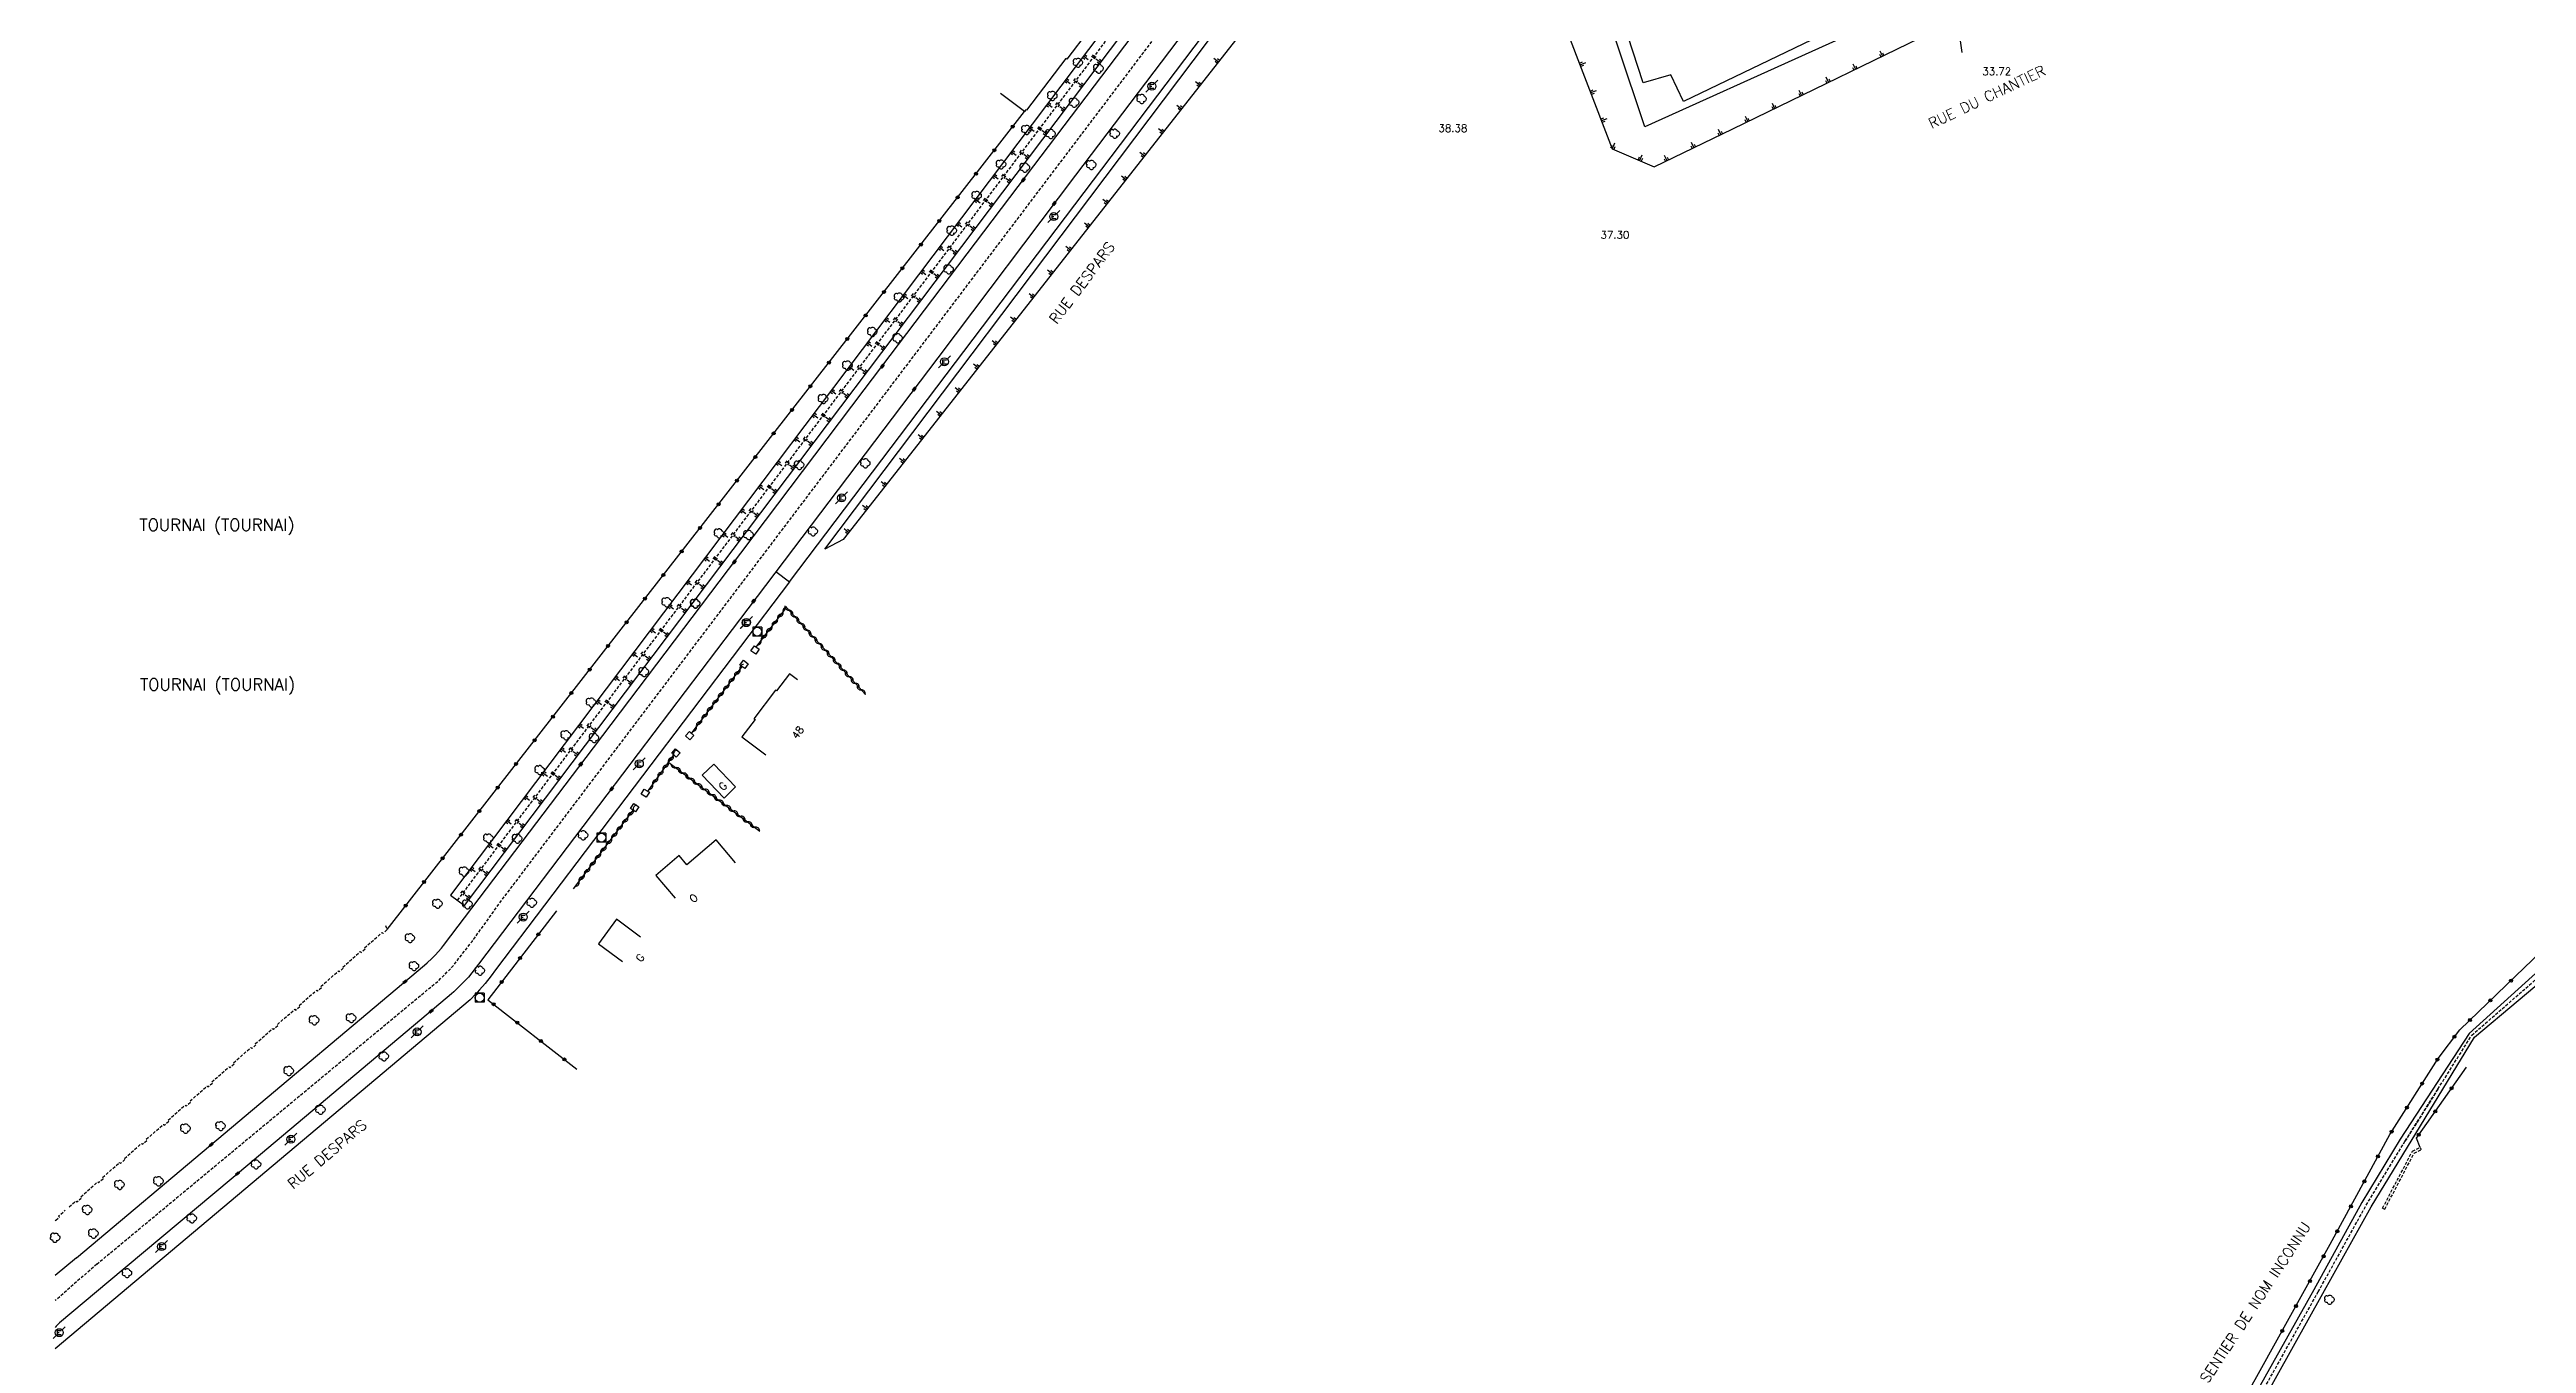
# Model space of a CAD drawing. Header units: millimetres. Extents: x 80999 to 82000, y 143000 to 144001.
# Drawn here: x 80999 to 81412.8, y 143377.2 to 143593.5 of the extents above; entities that cross this region are included whole.
import ezdxf
from ezdxf.enums import TextEntityAlignment as Align

# ---------------------------------------------------------------- set-up
doc = ezdxf.new("R2010")
doc.units = ezdxf.units.MM
doc.linetypes.add('DASHED', pattern=[0.75, 0.5, -0.25])
doc.layers.get('0').update_dxf_attribs({"linetype": 'CONTINUOUS'})
for name, color, linetype in [('W0001', 6, 'DASHED'), ('W0008', 7, 'CONTINUOUS'), ('W0100', 7, 'CONTINUOUS'), ('W0112', 1, 'DASHED'), ('W0211', 2, 'CONTINUOUS'), ('W0220', 5, 'DASHED'), ('W0300', 7, 'CONTINUOUS'), ('W0310', 3, 'CONTINUOUS'), ('W0322', 7, 'CONTINUOUS'), ('W0400', 7, 'CONTINUOUS'), ('W0420', 7, 'CONTINUOUS'), ('W0471', 7, 'CONTINUOUS'), ('W0980', 7, 'CONTINUOUS'), ('W0984', 7, 'CONTINUOUS'), ('W0989', 7, 'CONTINUOUS'), ('W0991', 7, 'CONTINUOUS')]:
    doc.layers.add(name, color=color, linetype=linetype)
doc.styles.get("Standard").update_dxf_attribs({"font": 'romans.shx', "width": 0.85})

# ---------------------------------------------------------------- blocks, each defined once
blk = doc.blocks.new('t322o')
at = {"color": 0, "linetype": 'Continuous'}
for radius in [0.25, 0.15]:
    blk.add_circle((0, 0), radius, dxfattribs=at)
blk = doc.blocks.new('T300')
for p, q in [((-0.8, 0.51), (-0.86, 0.34)), ((-0.86, 0.34), (-0.86, 0.17)), ((-0.86, 0.17), (-0.74, 0.06)), ((-0.69, 0.63), (-0.8, 0.51)), ((-0.8, -0.06), (-0.74, 0.06)), ((-0.74, 0.06), (-0.69, 0.11)), ((-0.57, 0.69), (-0.69, 0.63)), ((-0.46, 0.69), (-0.57, 0.69)), ((-0.29, 0.63), (-0.46, 0.69)), ((-0.29, 0.63), (-0.17, 0.74)), ((-0.23, 0.57), (-0.29, 0.63)), ((-0.17, 0.74), (-0.06, 0.8)), ((-0.06, 0.8), (0.06, 0.8)), ((0.06, 0.8), (0.23, 0.74)), ((0.23, 0.74), (0.34, 0.63)), ((0.34, 0.63), (0.4, 0.51)), ((0.46, 0.46), (0.34, 0.46)), ((0.4, 0.51), (0.4, 0.46)), ((0.57, 0.4), (0.46, 0.46)), ((0.57, 0.4), (0.69, 0.29)), ((0.69, 0.29), (0.74, 0.17)), ((0.74, 0.06), (0.69, -0.17)), ((0.74, 0.17), (0.74, 0.06)), ((-0.8, -0.17), (-0.8, -0.06)), ((-0.8, -0.23), (-0.8, -0.17)), ((-0.74, -0.34), (-0.8, -0.23)), ((-0.69, -0.4), (-0.74, -0.34)), ((-0.51, -0.46), (-0.69, -0.4)), ((-0.4, -0.46), (-0.51, -0.46)), ((-0.4, -0.46), (-0.34, -0.46)), ((-0.34, -0.46), (-0.34, -0.4)), ((-0.34, -0.51), (-0.34, -0.46)), ((-0.29, -0.63), (-0.34, -0.51)), ((-0.17, -0.74), (-0.29, -0.63)), ((-0.06, -0.8), (-0.17, -0.74)), ((0.06, -0.8), (-0.06, -0.8)), ((0.17, -0.74), (0.06, -0.8)), ((0.23, -0.69), (0.17, -0.74)), ((0.29, -0.46), (0.23, -0.46)), ((0.29, -0.63), (0.23, -0.69)), ((0.46, -0.4), (0.29, -0.46)), ((0.34, -0.51), (0.29, -0.63)), ((0.34, -0.51), (0.34, -0.46)), ((0.57, -0.34), (0.46, -0.4)), ((0.63, -0.29), (0.57, -0.34)), ((0.69, -0.17), (0.63, -0.29))]:
    blk.add_line(p, q)
blk = doc.blocks.new('T400')
for p, q in [((-0.15, 0.3), (0.15, 0.3)), ((-0.15, -0.25), (-0.15, 0.3)), ((-0.15, 0.15), (0.15, 0.15)), ((-0.15, 0), (0.15, 0)), ((0.15, 0.3), (0.15, -0.25)), ((-0.15, -0.15), (0.15, -0.15)), ((-0.15, -0.25), (-0.15, -0.3)), ((-0.15, -0.3), (0.15, -0.3)), ((0.15, -0.3), (0.15, -0.25))]:
    blk.add_line(p, q)
blk = doc.blocks.new('T471')
for p, q in [((-0.333334, 0.333334), (-0.333334, -0.333334)), ((-0.333334, 0.333334), (0.333334, 0.333334)), ((-0.333334, 0), (0, 0)), ((0.500001, 0.500001), (1.000002, 1.000002)), ((-0.500001, -0.500001), (-1.000002, -1.000002)), ((-0.333334, -0.333334), (0.333334, -0.333334))]:
    blk.add_line(p, q)
blk.add_ellipse((0, 0), major_axis=(0.471405, 0.471405), ratio=1, start_param=5.4977871438, end_param=11.780972451)
blk = doc.blocks.new('T420')
for p, q in [((0.75, 0.75), (-0.75, 0.75)), ((-0.75, 0.75), (-0.75, -0.75)), ((0.75, 0.75), (0.75, -0.75)), ((0.75, -0.75), (-0.75, -0.75))]:
    blk.add_line(p, q)
blk.add_ellipse((0, 0), major_axis=(-0.53, 0.53), ratio=1, start_param=3.926991, end_param=10.210176)
blk = doc.blocks.new('t112o')
at = {"color": 0, "linetype": 'Continuous'}
for p, q in [((-0.5, 0.5), (0.5, 0.5)), ((-0.5, -0.5), (-0.5, 0.5)), ((0.5, 0.5), (0.5, -0.5)), ((0.5, -0.5), (-0.5, -0.5))]:
    blk.add_line(p, q, dxfattribs=at)
blk = doc.blocks.new('t211o')
at = {"color": 0, "linetype": 'Continuous'}
for p, q in [((-0.29, 0.5), (-0.29, 0)), ((0, 1), (0, 0)), ((0.29, 0.5), (0.29, 0))]:
    blk.add_line(p, q, dxfattribs=at)
blk = doc.blocks.new('t310o')
at = {"color": 0, "linetype": 'Continuous'}
for centre, start, end in [((-0.5, 0.38), 216.8699, 323.1304), ((0.5, -0.37), 36.8699, 143.1303)]:
    blk.add_arc(centre, 0.625, start, end, dxfattribs=at)
blk = doc.blocks.new('t220o')
at = {"color": 0, "linetype": 'Continuous'}
for p, q in [((-0.25, 0.25), (0.25, 0.25)), ((-0.25, -0.25), (0.25, -0.25))]:
    blk.add_line(p, q, dxfattribs=at)

msp = doc.modelspace()

# ---------------------------------------------------------------- linework, layer by layer
at = {"layer": 'W0001'}
msp.add_line((81398, 143419.75), (81392.5, 143411.02), dxfattribs=at)
at = {"layer": 'W0001', "flags": 128}
msp.add_lwpolyline([(81006.93, 143390.5), (81059.95, 143434.51), (81064.02, 143437.86), (81066.27, 143440.11), (81069.64, 143444.44), (81074.61, 143451.34), (81233.02, 143660.64), (81233.02, 143668.35)], dxfattribs=at)
at = {"layer": 'W0001'}
for points in [[(81316.68, 143279.21), (81324.51, 143292.21), (81332.28, 143306.08), (81340.06, 143319.95), (81352.56, 143340.33), (81378.02, 143385.9), (81386.04, 143400.37), (81392.5, 143411.02), (81398, 143419.75), (81403.66, 143428.75), (81425.69, 143447.97), (81443.55, 143466.12), (81457.22, 143482.81), (81459.16, 143491.75), (81461.94, 143498.29), (81466.31, 143508.6), (81476.56, 143533.28)], [(81006.93, 143390.5), (81000, 143384.4)]]:
    msp.add_lwpolyline(points, dxfattribs=at)
at = {"layer": 'W0008'}
for points in [[(81122.65, 143504.53), (81236.36, 143654.85), (81242.65, 143663.02), (81242.87, 143663.26), (81243.12, 143663.46), (81243.43, 143663.64), (81243.77, 143663.78), (81244.02, 143663.83), (81244.28, 143663.83), (81244.5, 143663.77), (81244.71, 143663.66), (81244.96, 143663.47), (81245.18, 143663.24), (81245.33, 143663.04), (81245.45, 143662.81), (81247.05, 143659.06), (81247.03, 143658.81), (81243.31, 143655.65), (81250.12, 143634.59)], [(81351.83, 143623.19), (81271.98, 143584.8), (81269.85, 143589.22), (81265.24, 143587.92), (81250.04, 143634.55)], [(81195.21, 143605.19), (81170.44, 143572.44), (81147.42, 143541.96), (81115.66, 143499.99), (81092.12, 143468.9), (81070.7, 143440.61), (81069.6, 143439.18), (81069.04, 143438.48), (81068.65, 143438.04), (81067.7, 143437.09), (81066.58, 143436.01), (81066.17, 143435.65), (81062.27, 143432.37), (81029.36, 143404.71), (81008.94, 143387.61)], [(81003.53, 143391.55), (81026.99, 143411.26), (81061.69, 143440.43), (81062.13, 143440.82), (81062.92, 143441.56), (81063.54, 143442.18), (81063.98, 143442.68), (81064.5, 143443.29), (81064.87, 143443.77), (81089.9, 143476.78), (81112.44, 143506.59), (81135.14, 143536.58), (81160.86, 143570.57), (81184.98, 143602.42)], [(81475.36, 143533.86), (81464.98, 143508.94), (81457.91, 143492.42), (81455.89, 143483.54), (81442.44, 143466.52), (81425.41, 143449.14), (81403.2, 143429.06), (81391.71, 143411.38), (81385.31, 143400.82), (81377.29, 143386.18), (81362.19, 143359.3), (81351.78, 143340.69), (81339.67, 143320.55), (81323.92, 143292.92), (81315.91, 143279.69)], [(81317.46, 143278.73), (81325.09, 143291.51), (81340.45, 143319.36), (81353.34, 143339.97), (81363.5, 143358.2), (81378.75, 143385.62), (81386.84, 143400.05), (81404.12, 143428.43), (81425.98, 143446.79), (81444.67, 143465.73), (81457.22, 143479.47), (81459.86, 143484.68), (81460.42, 143491.07), (81467.65, 143508.26), (81477.76, 143532.71)], [(81120.39, 143506.24), (81122.65, 143504.53), (81073.55, 143439.66), (81072.8, 143438.68), (81071.81, 143437.42), (81070.89, 143436.35), (81070.49, 143435.91), (81070.09, 143435.49), (81069.45, 143434.85), (81069.28, 143434.69), (81000, 143376.37)], [(81003.53, 143391.55), (81000, 143388.59)]]:
    msp.add_lwpolyline(points, dxfattribs=at)
at = {"layer": 'W0008', "flags": 128}
msp.add_lwpolyline([(81008.94, 143387.61), (81000.73, 143380.68, 0.059633), (81000, 143379.9)], format="xyb", dxfattribs=at)
at = {"layer": 'W0100', "flags": 128}
for points in [[(81169.41, 143614.85), (81172.42, 143618.85), (81183.03, 143610.86), (81176.2, 143601.8), (81176.41, 143601.65), (81168.98, 143591.83), (81168.79, 143591.97), (81162.25, 143583.31), (81162.13, 143583.4), (81161.89, 143583.08), (81157.9, 143586.09)], [(81123.98, 143488.15), (81122.66, 143489.15), (81120.49, 143486.28), (81120.32, 143486.41), (81116.71, 143481.64), (81116.89, 143481.51), (81114.7, 143478.62), (81118.69, 143475.61)], [(81113.62, 143457.58), (81110.38, 143461.39), (81105.5, 143457.23), (81104.19, 143458.76), (81100.32, 143455.46), (81103.56, 143451.66)], [(81097.78, 143445.15), (81093.75, 143448.12), (81090.75, 143444.05), (81094.77, 143441.08)]]:
    msp.add_lwpolyline(points, dxfattribs=at)
msp.add_lwpolyline([(81111.72, 143468.38), (81108.06, 143472.18), (81110, 143474.04), (81113.65, 143470.25)], close=True, dxfattribs=at)
at = {"layer": 'W0112'}
for p, q in [((81395.04, 143410.01), (81395.21, 143409.65)), ((81388.76, 143399.85), (81389.12, 143399.67))]:
    msp.add_line(p, q, dxfattribs=at)
at = {"layer": 'W0112', "flags": 128}
for points in [[(81002.32, 143400.07), (81003.45, 143401.04), (81003.59, 143400.89), (81004.33, 143401.55), (81004.19, 143401.7), (81007.1, 143404.25), (81007.24, 143404.1), (81007.98, 143404.77), (81007.85, 143404.92), (81010.75, 143407.47), (81010.88, 143407.32), (81011.63, 143407.97), (81011.5, 143408.12), (81014.42, 143410.68), (81014.54, 143410.52), (81015.32, 143411.2), (81015.19, 143411.35), (81018.07, 143413.86), (81018.2, 143413.71), (81018.95, 143414.38), (81018.82, 143414.53), (81021.71, 143417.07), (81021.85, 143416.92), (81022.6, 143417.58), (81022.47, 143417.73), (81025.38, 143420.26), (81025.51, 143420.11), (81026.26, 143420.77), (81026.12, 143420.92), (81029.02, 143423.47), (81029.15, 143423.32), (81029.9, 143423.99), (81029.77, 143424.14), (81032.69, 143426.69), (81032.81, 143426.53), (81033.57, 143427.2), (81033.44, 143427.35), (81036.32, 143429.87), (81036.47, 143429.73), (81037.23, 143430.4), (81037.1, 143430.55), (81040.01, 143433.08), (81040.14, 143432.93), (81040.89, 143433.58), (81040.75, 143433.73), (81043.68, 143436.29), (81043.81, 143436.14), (81044.55, 143436.8), (81044.41, 143436.95), (81047.32, 143439.5), (81047.45, 143439.35), (81048.19, 143440), (81048.06, 143440.15), (81050.95, 143442.72), (81051.09, 143442.57), (81051.81, 143443.23), (81051.68, 143443.38), (81054.62, 143445.91), (81054.75, 143445.76), (81055.44, 143446.39), (81055.13, 143447.24)], [(81000.11, 143397.86), (81000, 143397.76)], [(81000.11, 143397.86), (81000.68, 143398.36), (81000.53, 143398.53), (81001.66, 143399.5)]]:
    msp.add_lwpolyline(points, dxfattribs=at)
at = {"layer": 'W0112'}
for points in [[(81388.76, 143399.85), (81393.73, 143409.37), (81395.04, 143410.01)], [(81389.12, 143399.67), (81394.03, 143409.07), (81395.21, 143409.65)]]:
    msp.add_lwpolyline(points, dxfattribs=at)
at = {"layer": 'W0211'}
for points in [[(81240.23, 143630.84), (81235.37, 143643.68), (81131.61, 143511.57), (81128.54, 143509.98), (81236.91, 143653.74), (81241.47, 143653.44), (81248.2, 143633.86)], [(81321.34, 143605.75), (81265.54, 143580.52), (81247.75, 143633.69)], [(81239.45, 143630.55), (81260.05, 143576.87), (81267.09, 143573.86), (81280.21, 143580.2), (81317.35, 143598.25)]]:
    msp.add_lwpolyline(points, dxfattribs=at)
msp.add_lwpolyline([(81196.39, 143625.03), (81066.01, 143452.18), (81068.34, 143450.42), (81198.73, 143623.27)], close=True, dxfattribs=at)
at = {"layer": 'W0220', "flags": 128}
msp.add_lwpolyline([(81197.53, 143624.17), (81067.15, 143451.32)], dxfattribs=at)
at = {"layer": 'W0310', "flags": 128}
for points in [[(81117, 143493.56), (81122.13, 143500.21), (81135.32, 143485.67)], [(81106.2, 143479.14), (81114.77, 143490.42)], [(81098.92, 143469.43), (81103.38, 143475.68)], [(81102.47, 143474.35), (81117.71, 143462.84)], [(81086.58, 143453.24), (81096.6, 143466.42)]]:
    msp.add_lwpolyline(points, dxfattribs=at)
at = {"layer": 'W0322'}
msp.add_line((81401.64, 143429.64), (81412.47, 143440.04), dxfattribs=at)
for points in [[(81322.18, 143603.54), (81317.29, 143601.02), (81318.45, 143592.96)], [(81412.47, 143440.04), (81429.83, 143456.67), (81450.93, 143479.9), (81449.54, 143480.25)], [(81282.16, 143293.03), (81285.37, 143251.68), (81296.55, 143250.75), (81307.11, 143267.62), (81312.58, 143276.46), (81317.81, 143283.39), (81336.01, 143314.79), (81347.23, 143334.84), (81368.32, 143372.72), (81380.03, 143393.82), (81389.97, 143412.17), (81398.03, 143424.86), (81401.64, 143429.64)], [(81312.58, 143276.46), (81317.81, 143283.39), (81336.01, 143314.79), (81347.23, 143334.84), (81368.32, 143372.72), (81380.03, 143393.82), (81389.97, 143412.17), (81398.03, 143424.86), (81401.64, 143429.64)], [(81395.04, 143410.01), (81394.4, 143411.55), (81402.75, 143423.4)]]:
    msp.add_lwpolyline(points, dxfattribs=at)
at = {"layer": 'W0322', "flags": 128}
for points in [[(81055.43, 143446.42), (81161.89, 143583.08)], [(81083.74, 143449.55), (81072.26, 143434.67), (81087.15, 143423.08)]]:
    msp.add_lwpolyline(points, dxfattribs=at)

# ---------------------------------------------------------------- block references
at = {"layer": 'W0112'}
for p, rotation in [((81116.89, 143493.12), 234.5395877502021), ((81115.07, 143490.72), 234.5810057692417), ((81103.68, 143475.91), 229.0294960470899), ((81105.96, 143478.82), 228.0987420491578), ((81098.55, 143469.2), 238.2317615077138), ((81096.78, 143466.78), 234.8008592913477)]:
    msp.add_blockref('t112o', p, dxfattribs=dict(at, rotation=rotation))
at = {"layer": 'W0211'}
for p, rotation in [((81171.74, 143592.34), 232.9717711058818), ((81174.64, 143591.33), 52.97177110554034), ((81194.33, 143591.42), 51.85618567600243), ((81305.2, 143592.34), 25.92214868433319), ((81168.73, 143588.35), 232.9717711058818), ((81171.63, 143587.34), 52.97177110520554), ((81191.24, 143587.49), 51.85618567606242), ((81254.68, 143590.87), 290.9935108704047), ((81296.2, 143587.97), 25.92214868433319), ((81300.7, 143590.16), 25.92214868433319), ((81165.71, 143584.36), 232.9717711055292), ((81168.62, 143583.35), 52.97177110554034), ((81188.15, 143583.56), 51.85618567612596), ((81256.47, 143586.2), 290.9935108704047), ((81287.21, 143583.6), 25.92214868433319), ((81291.71, 143585.79), 25.92214868433319), ((81162.7, 143580.37), 232.9717711055292), ((81165.61, 143579.36), 52.97177110554034), ((81185.06, 143579.63), 51.85618567635374), ((81258.26, 143581.54), 290.9935108704047), ((81278.21, 143579.23), 25.76857366960083), ((81282.71, 143581.42), 25.92214868433319), ((81159.69, 143576.38), 232.9717711055292), ((81162.59, 143575.37), 52.97177110554034), ((81181.97, 143575.69), 51.8561856760093), ((81260.06, 143576.87), 336.838719745791), ((81264.65, 143574.9), 336.838719745791), ((81269.21, 143574.89), 25.76857366960083), ((81273.71, 143577.06), 25.76857366960083), ((81156.68, 143572.39), 232.9717711058818), ((81159.58, 143571.38), 52.97177110554034), ((81178.89, 143571.76), 51.85618567607736), ((81153.67, 143568.39), 232.9717711058818), ((81156.57, 143567.38), 52.97177110554034), ((81175.8, 143567.83), 51.85618567615003), ((81150.66, 143564.4), 232.9717711055292), ((81153.56, 143563.39), 52.97177110520554), ((81172.71, 143563.9), 51.85618567622781), ((81147.65, 143560.41), 232.9717711055292), ((81150.55, 143559.4), 52.97177110554034), ((81169.62, 143559.96), 51.85618567631126), ((81144.64, 143556.42), 232.971771104947), ((81147.54, 143555.41), 52.97177110554034), ((81166.53, 143556.03), 51.85618567609686), ((81141.63, 143552.43), 232.9717711055292), ((81144.53, 143551.42), 52.97177110554034), ((81163.45, 143552.1), 51.85618567618169), ((81138.62, 143548.43), 232.9717711058818), ((81141.52, 143547.43), 52.97177110554034), ((81160.36, 143548.17), 51.85618567627347), ((81135.6, 143544.44), 232.9717711058818), ((81138.51, 143543.43), 52.97177110520554), ((81157.27, 143544.23), 51.85618567615131), ((81132.59, 143540.45), 232.9717711055292), ((81135.49, 143539.44), 52.97177110554034), ((81154.18, 143540.3), 51.85618567624988), ((81129.58, 143536.46), 232.9717711055292), ((81132.48, 143535.45), 52.97177110554034), ((81151.09, 143536.37), 51.85618567598274), ((81126.57, 143532.47), 232.9717711055292), ((81129.47, 143531.46), 52.97177110554034), ((81148, 143532.44), 51.85618567608271), ((81123.56, 143528.48), 232.9717711055292), ((81126.46, 143527.47), 52.97177110554034), ((81144.92, 143528.51), 51.85618567619294), ((81120.55, 143524.48), 232.9717711058818), ((81123.45, 143523.48), 52.97177110554034), ((81138.74, 143520.64), 51.85618567569279), ((81141.83, 143524.57), 51.85618567631512), ((81117.54, 143520.49), 232.9717711055292), ((81120.44, 143519.48), 52.97177110520554), ((81135.65, 143516.71), 51.85618567579943), ((81114.53, 143516.5), 232.9717711055292), ((81117.43, 143515.49), 52.97177110554034), ((81132.56, 143512.78), 51.85618567625611), ((81111.52, 143512.51), 232.971771104947), ((81114.42, 143511.5), 52.97177110554034), ((81108.51, 143508.52), 232.9717711055292), ((81111.41, 143507.51), 52.97177110554034), ((81102.48, 143500.53), 232.9717711058818), ((81105.49, 143504.53), 232.9717711058818), ((81108.4, 143503.52), 52.97177110554034), ((81099.47, 143496.54), 232.9717711058818), ((81105.38, 143499.53), 52.97177110554034), ((81096.46, 143492.55), 232.9717711058818), ((81102.37, 143495.53), 52.97177110554034), ((81093.45, 143488.56), 232.9717711055292), ((81096.35, 143487.55), 52.97177110554034), ((81099.36, 143491.54), 52.97177110554034), ((81090.44, 143484.57), 232.9717711055292), ((81093.34, 143483.56), 52.97177110554034), ((81087.43, 143480.58), 232.9717711058818), ((81090.33, 143479.57), 52.97177110554034), ((81084.42, 143476.58), 232.9717711055292), ((81087.32, 143475.58), 52.97177110520554), ((81081.41, 143472.59), 232.9717711058818), ((81084.31, 143471.58), 52.97177110554034), ((81078.39, 143468.6), 232.9717711058818), ((81081.3, 143467.59), 52.97177110554034), ((81075.38, 143464.61), 232.9717711055292), ((81078.28, 143463.6), 52.97177110554034), ((81072.37, 143460.62), 232.9717711055292), ((81075.27, 143459.61), 52.97177110554034), ((81069.36, 143456.63), 232.9717711058818), ((81072.26, 143455.62), 52.97177110554034), ((81069.25, 143451.63), 52.97177110554034)]:
    msp.add_blockref('t211o', p, dxfattribs=dict(at, rotation=rotation))
at = {"layer": 'W0220', "rotation": 232.9717711054049}
for p in [(81173.44, 143592.24), (81170.43, 143588.25), (81167.42, 143584.25), (81164.41, 143580.26), (81161.4, 143576.27), (81158.39, 143572.28), (81155.37, 143568.29), (81152.36, 143564.3), (81149.35, 143560.3), (81146.34, 143556.31), (81143.33, 143552.32), (81140.32, 143548.33), (81137.31, 143544.34), (81134.3, 143540.35), (81131.29, 143536.35), (81128.28, 143532.36), (81125.26, 143528.37), (81122.25, 143524.38), (81119.24, 143520.39), (81116.23, 143516.4), (81113.22, 143512.4), (81110.21, 143508.41), (81104.19, 143500.43), (81107.2, 143504.42), (81101.18, 143496.44), (81098.16, 143492.45), (81095.15, 143488.45), (81092.14, 143484.46), (81089.13, 143480.47), (81086.12, 143476.48), (81083.11, 143472.49), (81080.1, 143468.5), (81077.09, 143464.5), (81074.08, 143460.51), (81071.07, 143456.52), (81068.05, 143452.53)]:
    msp.add_blockref('t220o', p, dxfattribs=at)
at = {"layer": 'W0300'}
for p in [(81170.87, 143591.24), (81174.3, 143590.26), (81166.59, 143585.7), (81170.22, 143584.58), (81181.5, 143585.18), (81162.28, 143580.03), (81166.29, 143579.34), (81177.01, 143579.38), (81158.02, 143574.25), (81161.98, 143573.71), (81173.09, 143574.16), (81153.95, 143569), (81149.78, 143563.18), (81149.27, 143556.71), (81140.99, 143552.03), (81136.51, 143546.25), (81140.74, 143545.21), (81132.36, 143540.64), (81128.31, 143535.05), (81124.31, 143524), (81135.35, 143524.3), (81110.9, 143512.6), (81126.6, 143512.93), (81115.83, 143512.33), (81102.18, 143501.09), (81106.94, 143500.84), (81106.95, 143500.89), (81098.35, 143489.45), (81089.56, 143484.34), (81085.33, 143478.87), (81090.02, 143478.41), (81080.95, 143473.05), (81072.4, 143461.63), (81077.2, 143461.58), (81088.2, 143462.14), (81068.33, 143456.09), (81063.88, 143450.7), (81068.88, 143450.63), (81079.63, 143450.87), (81059.28, 143444.97), (81059.96, 143440.29), (81070.97, 143439.52), (81043.29, 143431.23), (81049.46, 143431.6), (81039.04, 143422.76), (81054.92, 143425.19), (81021.78, 143413.14), (81027.65, 143413.56), (81044.33, 143416.29), (81033.57, 143407.15), (81010.77, 143403.74), (81017.27, 143404.33), (81005.38, 143399.54), (81022.85, 143398.12), (81006.41, 143395.6), (81012.02, 143388.99), (81379.92, 143384.54)]:
    msp.add_blockref('T300', p, dxfattribs=at)
at = {"layer": 'W0300', "rotation": 351.3852332869662}
msp.add_blockref('T300', (81000.01, 143394.9), dxfattribs=at)
at = {"layer": 'W0310'}
for p, rotation in [((81118.83, 143495.93), 52.36056216178979), ((81119.75, 143497.12), 52.36056216178979), ((81120.66, 143498.31), 52.36056216178979), ((81121.58, 143499.49), 52.36056216178979), ((81122.53, 143499.77), 312.2283983995105), ((81123.54, 143498.66), 312.2283983995105), ((81124.55, 143497.54), 312.2283983995105), ((81125.56, 143496.43), 312.2283983995105), ((81117.92, 143494.74), 52.36056216178979), ((81126.57, 143495.32), 312.2283983995105), ((81127.57, 143494.21), 312.2283983995105), ((81128.58, 143493.1), 312.2283983995105), ((81129.59, 143491.99), 312.2283983995105), ((81112.55, 143487.51), 52.77626697022729), ((81113.46, 143488.7), 52.77626697022729), ((81114.37, 143489.89), 52.77626697022729), ((81130.6, 143490.88), 312.2283983995105), ((81131.61, 143489.77), 312.2283983995105), ((81132.61, 143488.66), 312.2283983995105), ((81133.62, 143487.55), 312.2283983995105), ((81109.83, 143483.92), 52.77626697022729), ((81110.74, 143485.12), 52.77626697022729), ((81111.64, 143486.31), 52.77626697022729), ((81134.63, 143486.44), 312.2283983995105), ((81107.11, 143480.34), 52.77626697022729), ((81108.01, 143481.53), 52.77626697022729), ((81108.92, 143482.73), 52.77626697022729), ((81103.28, 143475.53), 54.48478713864801), ((81100.66, 143471.87), 54.48478713864801), ((81101.54, 143473.09), 54.48478713864801), ((81102.41, 143474.31), 54.48478713864801), ((81103.67, 143473.44), 322.9491239572316), ((81104.86, 143472.54), 322.9491239572316), ((81106.06, 143471.63), 322.9491239572316), ((81099.79, 143470.65), 54.48478713864801), ((81107.26, 143470.73), 322.9491239572316), ((81108.46, 143469.83), 322.9491239572316), ((81109.65, 143468.92), 322.9491239572316), ((81110.85, 143468.02), 322.9491239572316), ((81112.05, 143467.12), 322.9491239572316), ((81093.84, 143462.79), 52.76615419662489), ((81094.75, 143463.99), 52.76615419662489), ((81095.66, 143465.18), 52.76615419662489), ((81096.57, 143466.38), 52.76615419662489), ((81113.24, 143466.21), 322.9491239572316), ((81114.44, 143465.31), 322.9491239572316), ((81115.64, 143464.4), 322.9491239572316), ((81116.84, 143463.5), 322.9491239572316), ((81091.12, 143459.21), 52.76615419662489), ((81092.03, 143460.4), 52.76615419662489), ((81092.94, 143461.6), 52.76615419662489), ((81087.49, 143454.43), 52.76615419662489), ((81088.4, 143455.63), 52.76615419662489), ((81089.31, 143456.82), 52.76615419662489), ((81090.21, 143458.02), 52.76615419662489)]:
    msp.add_blockref('t310o', p, dxfattribs=dict(at, rotation=rotation))
at = {"layer": 'W0322'}
for p, rotation in [((81159.95, 143580.58), 52.08062581938556), ((81156.88, 143576.64), 52.08062581938556), ((81153.8, 143572.7), 52.08062581938556), ((81150.73, 143568.75), 52.08062581938556), ((81147.66, 143564.81), 52.08062581938556), ((81144.59, 143560.86), 52.08062581938556), ((81141.51, 143556.92), 52.08062581938556), ((81138.44, 143552.97), 52.08062581938556), ((81135.37, 143549.03), 52.08062581938556), ((81132.29, 143545.09), 52.08062581938556), ((81129.22, 143541.14), 52.08062581938556), ((81126.15, 143537.2), 52.08062581938556), ((81123.08, 143533.25), 52.08062581938556), ((81116.93, 143525.36), 52.08062581938556), ((81120, 143529.31), 52.08062581938556), ((81113.86, 143521.42), 52.08062581938556), ((81110.79, 143517.47), 52.08062581938556), ((81107.71, 143513.53), 52.08062581938556), ((81104.64, 143509.59), 52.08062581938556), ((81101.57, 143505.64), 52.08062581938556), ((81098.49, 143501.7), 52.08062581938556), ((81095.42, 143497.75), 52.08062581938556), ((81092.35, 143493.81), 52.08062581938556), ((81089.28, 143489.86), 52.08062581938556), ((81086.2, 143485.92), 52.08062581938556), ((81083.13, 143481.98), 52.08062581938556), ((81080.06, 143478.03), 52.08062581938556), ((81076.98, 143474.09), 52.08062581938556), ((81073.91, 143470.14), 52.08062581938556), ((81070.84, 143466.2), 52.08062581938556), ((81067.77, 143462.25), 52.08062581938556), ((81064.69, 143458.31), 52.08062581938556), ((81061.62, 143454.36), 52.08062581938556), ((81058.55, 143450.42), 52.08062581938556), ((81080.69, 143445.59), 232.3614431392487), ((81077.64, 143441.63), 232.3614431392487), ((81074.58, 143437.67), 232.3614431392487), ((81406.78, 143434.58), 43.83645768474256), ((81410.21, 143437.87), 43.83645768474256), ((81073.22, 143433.93), 322.0987313217843), ((81077.16, 143430.86), 322.0987313217843), ((81403.35, 143431.29), 43.83645768474256), ((81081.11, 143427.78), 322.0987313217843), ((81400.77, 143428.49), 52.88554858519917), ((81085.05, 143424.71), 322.0987313217843), ((81397.92, 143424.69), 57.57562697045448), ((81395.37, 143420.68), 57.57562697045448), ((81400.28, 143419.89), 54.84009233121019), ((81392.82, 143416.67), 57.57562697045448), ((81397.55, 143416.01), 54.84009233121019), ((81390.28, 143412.66), 57.57562697045448), ((81394.81, 143412.13), 54.84009233121019), ((81387.98, 143408.51), 61.56250625505433), ((81385.72, 143404.33), 61.56250625505433), ((81383.46, 143400.15), 61.56250625505433), ((81381.19, 143395.98), 61.56250625505433), ((81378.91, 143391.81), 60.9896057985199), ((81376.61, 143387.66), 60.9896057985199), ((81374.3, 143383.5), 60.9896057985199), ((81372, 143379.35), 60.9896057985199)]:
    msp.add_blockref('t322o', p, dxfattribs=dict(at, rotation=rotation))
at = {"layer": 'W0400'}
for p, rotation in [((81161.72, 143571.69), 322.6493774188231), ((81166.87, 143567.71), 142.9455275256971), ((81138.16, 143540.56), 322.8338531943256), ((81143.48, 143536.69), 143.264052844154), ((81113.44, 143507.84), 321.4517240234778), ((81116.65, 143501.3), 322.8329890109891), ((81087.78, 143474.02), 142.4798386466073), ((81092.94, 143469.94), 321.9013643107543), ((81058.41, 143437.69), 129.9277092380222), ((81062.79, 143432.78), 308.1522926556252), ((81026.07, 143410.49), 129.9304440507646), ((81030.44, 143405.63), 310.293545746276)]:
    msp.add_blockref('T400', p, dxfattribs=dict(at, rotation=rotation))
at = {"layer": 'W0420'}
for p in [(81117.25, 143496.2), (81091.24, 143461.78), (81070.89, 143435.01)]:
    msp.add_blockref('T420', p, dxfattribs=at)
at = {"layer": 'W0471'}
for p in [(81183.18, 143587.32), (81166.78, 143565.55), (81148.52, 143541.29), (81131.34, 143518.54), (81115.43, 143497.69), (81115.44, 143497.72), (81097.56, 143474.11), (81078.17, 143448.49), (81060.45, 143429.3), (81039.36, 143411.38), (81017.77, 143393.44), (81000.66, 143379.05)]:
    msp.add_blockref('T471', p, dxfattribs=at)

# ---------------------------------------------------------------- texts
at = {"layer": 'W0980'}
for p in [(81027, 143513.88), (81027.1, 143487.2)]:
    msp.add_text('TOURNAI (TOURNAI)', height=2, dxfattribs=at).set_placement(p, align=Align.MIDDLE)
at = {"layer": 'W0984'}
for s, p in [('33.72', (81324.31, 143589.81)), ('38.38', (81233.46, 143580.3)), ('37.30', (81260.53, 143562.48))]:
    msp.add_text(s, height=1.25, dxfattribs=at).set_placement(p, align=Align.MIDDLE)
at = {"layer": 'W0989'}
for s, rotation, p in [('RUE DU CHANTIER', 25.4364, (81322.66, 143585.53)), ('RUE DESPARS', 52.9259, (81171.5, 143554.49)), ('RUE DESPARS', 40.23, (81045.41, 143408.87)), ('SENTIER DE NOM INCONNU', 56.7602, (81367.5, 143384.1))]:
    msp.add_text(s, height=1.75, rotation=rotation, dxfattribs=at).set_placement(p, align=Align.MIDDLE)
at = {"layer": 'W0991'}
for s, rotation, p in [('48', 52.9491, (81124.02, 143479.34)), ('G', 43.9491, (81111.51, 143470.36)), ('O', 40.4088, (81106.62, 143451.64)), ('G', 53.5882, (81097.7, 143441.68))]:
    msp.add_text(s, height=1.25, rotation=rotation, dxfattribs=at).set_placement(p, align=Align.MIDDLE)

doc.saveas('drawing.dxf')
